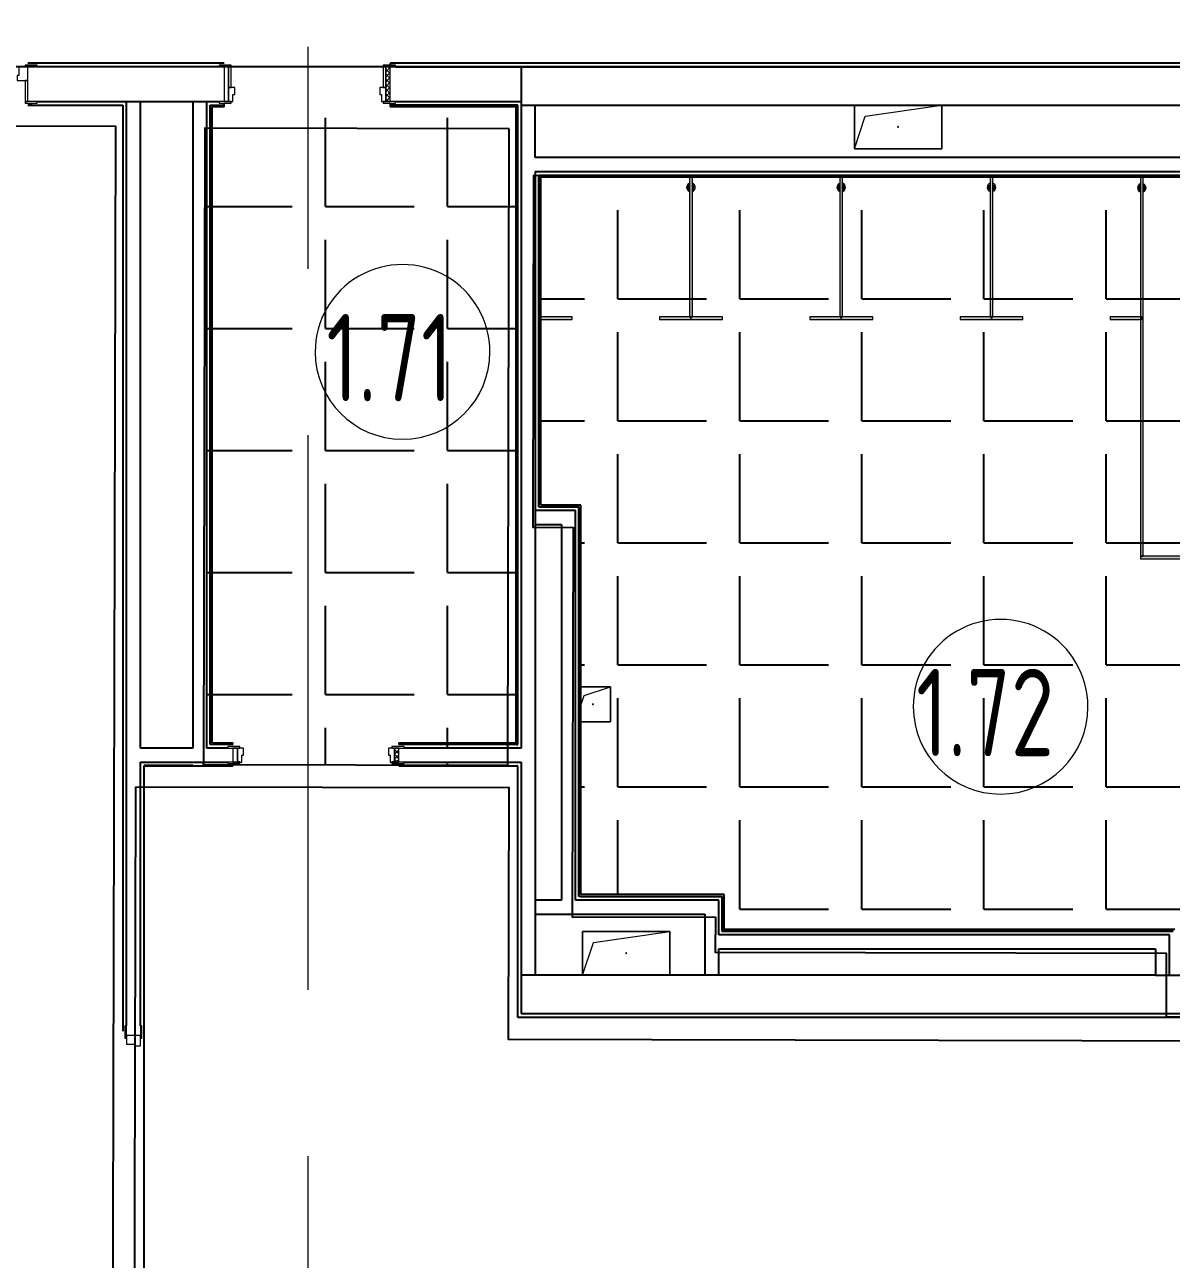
# Model space of a CAD drawing. Header units: millimetres. Extents: x -625 to 415037, y -3642 to 102118.
# Drawn here: x 109153 to 115715, y 3637 to 10704 of the extents above; entities that cross this region are included whole.
import ezdxf

# ---------------------------------------------------------------- set-up
doc = ezdxf.new("R2010")
doc.units = ezdxf.units.MM
doc.linetypes.add('Осевая', pattern=[6350, 1270, -952.5, 3175, -952.5])
doc.layers.add('1) плитка  КР1', color=40, linetype='Continuous')
doc.layers.add('1) плитка КР3', color=160, linetype='Continuous')
for name, color, linetype, lineweight in [('A-AREA-IDEN', 7, 'Continuous', 9), ('A-DOOR-FRAM-2', 7, 'Continuous', 5), ('A-GENM', 7, 'Continuous', 9), ('A-GENM-1', 7, 'Continuous', 20), ('Оси-2', 7, 'Осевая', 9)]:
    doc.layers.add(name, color=color, linetype=linetype, lineweight=lineweight)
doc.layers.add('A-DOOR-FRAM-1', color=7, linetype='Continuous', lineweight=5, true_color=0xc0c0c0)
doc.styles.add('СПДС', font='ГОСТ тип А.ttf', dxfattribs={"width": 0.9})

# ---------------------------------------------------------------- blocks, each defined once
blk = doc.blocks.new('110_Дверь_СКБ_1Ст_Внутренняя1 - Д-8 950x2100h_охрана-V22-Объем проектирования 1 этажа')
at = {"layer": 'A-DOOR-FRAM-2'}
h = blk.add_hatch(dxfattribs=at)
h.set_pattern_fill('FP_34', color=256, style=0, pattern_type=2)
h.set_pattern_definition([(45, (-296.384, 164.685), (-14.14213562373095, 14.14213562373095), []), (135, (-296.384, 164.685), (-14.14213562373095, -14.14213562373095), [])])
h.paths.add_polyline_path([(-437.5000000001171, 99.9999999999816), (-462.4999999996783, 99.9999999999816), (-462.4999999996783, -99.99999999998593), (-437.5000000001171, -99.99999999998593), (-437.5000000001171, 16.51064511445616)])
at = {"layer": 'A-DOOR-FRAM-1'}
for p, q in [((-422.5000000000047, 107.999999999997), (-492.500000000005, 107.999999999997)), ((-492.500000000005, 107.999999999997), (-492.500000000005, 99.99999999999613)), ((-492.500000000005, 99.99999999999613), (-422.5000000000047, 99.99999999999613)), ((-437.5000000000049, 99.99999999999422), (-462.5000000000051, 99.99999999999422)), ((-462.5000000000051, 99.99999999999422), (-462.5000000000051, -100.0000000000062)), ((-412.5000000000065, 100.0000000009467), (-437.5000000000076, 100.0000000009467)), ((-437.5000000000076, 100.0000000009467), (-437.5000000000076, 20.0000000009467)), ((-437.5000000000049, -100.0000000000062), (-437.5000000000049, 99.99999999999422)), ((-422.5000000000047, 99.99999999999613), (-437.5000000000049, 99.99999999999613)), ((-437.5000000000049, 99.99999999999613), (-437.5000000000049, 98.99999999999687)), ((-437.5000000000049, 98.99999999999687), (-422.5000000000047, 98.99999999999687)), ((-422.5000000000047, 99.99999999999613), (-422.5000000000047, 107.999999999997)), ((-422.5000000000047, 98.99999999999687), (-422.5000000000047, 99.99999999999613)), ((-412.5000000000065, 60.00000000094743), (-412.5000000000065, 100.0000000009467)), ((437.4999999999924, 100.0000000009467), (437.4999999999924, 60.00000000094743)), ((462.4999999999924, 100.0000000009467), (437.4999999999924, 100.0000000009467)), ((517.4999999999952, 108.0000000000049), (447.4999999999955, 108.0000000000049)), ((447.4999999999955, 108.0000000000049), (447.4999999999955, 99.99999999998185)), ((462.4999999999953, 99.99999999999595), (447.499999999996, 99.99999999999595)), ((447.499999999996, 99.99999999999595), (447.499999999996, 98.99999999999665)), ((447.4999999999955, 99.99999999998185), (517.4999999999952, 99.99999999998184)), ((447.499999999996, 98.99999999999665), (462.4999999999953, 98.99999999999665)), ((462.4999999999924, 20.0000000009467), (462.4999999999924, 100.0000000009467)), ((487.4999999999972, 99.99999999999412), (462.4999999999945, 99.99999999999412)), ((462.4999999999945, 99.99999999999412), (462.4999999999945, -99.9999999999789)), ((462.4999999999953, 98.99999999999665), (462.4999999999953, 99.99999999999595)), ((487.4999999999972, -99.9999999999789), (487.4999999999972, 99.99999999999412)), ((517.4999999999952, 99.99999999998184), (517.4999999999952, 108.0000000000049)), ((-437.5000000000076, 20.0000000009467), (-402.5000000000063, 20.0000000009467)), ((-422.5000000000047, 19.99999999998391), (-437.5000000000049, 19.99999999998391)), ((-437.5000000000049, 19.99999999998391), (-437.5000000000049, -100.0000000000032)), ((-422.5000000000047, -100.0000000000032), (-422.5000000000047, 19.99999999998391)), ((-402.5000000000063, 60.00000000094743), (-412.5000000000065, 60.00000000094743)), ((-402.5000000000063, 20.0000000009467), (-402.5000000000063, 60.00000000094743)), ((437.4999999999924, 60.00000000094743), (427.4999999999931, 60.00000000094743)), ((427.4999999999931, 60.00000000094743), (427.4999999999931, 20.0000000009467)), ((427.4999999999931, 20.0000000009467), (462.4999999999924, 20.0000000009467)), ((462.4999999999953, 19.99999999998371), (447.499999999996, 19.99999999998371)), ((447.499999999996, 19.99999999998371), (447.499999999996, -100.0000000000034)), ((462.4999999999953, -100.0000000000034), (462.4999999999953, 19.99999999998371)), ((-422.5000000000047, -100.0000000000032), (-492.500000000005, -100.0000000000032)), ((-492.500000000005, -100.0000000000032), (-492.500000000005, -107.9999999999984)), ((-492.500000000005, -107.9999999999984), (-422.5000000000047, -107.9999999999984)), ((-462.5000000000051, -100.0000000000062), (-437.5000000000049, -100.0000000000062)), ((-437.5000000000049, -100.0000000000032), (-422.5000000000047, -100.0000000000032)), ((-422.5000000000047, -107.9999999999984), (-422.5000000000047, -100.0000000000032)), ((447.499999999996, -100.0000000000034), (462.4999999999953, -100.0000000000034)), ((517.499999999996, -100.0000000000036), (447.4999999999957, -100.0000000000036)), ((447.4999999999957, -100.0000000000036), (447.4999999999957, -108.0000000000112)), ((447.4999999999957, -108.0000000000112), (517.499999999996, -108.0000000000112)), ((462.4999999999945, -99.9999999999789), (487.4999999999972, -99.9999999999789)), ((517.499999999996, -108.0000000000112), (517.499999999996, -100.0000000000036))]:
    blk.add_line(p, q, dxfattribs=at)
blk = doc.blocks.new('110_Дверь_СКБ_1Ст_Внутренняя1 - Д-8 950x2100h_охрана-32224770-Объем проектирования 1 этажа')
at = {"layer": 'A-DOOR-FRAM-2'}
h = blk.add_hatch(dxfattribs=at)
h.set_pattern_fill('FP_36', color=256, style=0, pattern_type=2)
h.set_pattern_definition([(45, (-296.384, 104.685), (-14.14213562373095, 14.14213562373095), []), (135, (-296.384, 104.685), (-14.14213562373095, -14.14213562373095), [])])
h.paths.add_polyline_path([(-437.5000000000998, 39.99999999998658), (-462.5000000000941, 39.99999999998658), (-462.5000000000941, -40.0000000000169), (-437.5000000000998, -39.35897435898674), (-437.5000000000998, 39.35815147623536)])
at = {"layer": 'A-DOOR-FRAM-1'}
for p, q in [((-422.5000000000047, 47.99999999999704), (-492.500000000005, 47.99999999999704)), ((-492.500000000005, 47.99999999999704), (-492.500000000005, 39.99999999999613)), ((-492.500000000005, 39.99999999999613), (-422.5000000000047, 39.99999999999613)), ((-437.5000000000049, 39.99999999999424), (-462.5000000000051, 39.99999999999424)), ((-462.5000000000051, 39.99999999999424), (-462.5000000000051, -40.00000000000651)), ((-412.5000000000067, 40.00000000094667), (-437.5000000000078, 40.00000000094667)), ((-437.5000000000078, 40.00000000094667), (-437.5000000000078, -39.99999999905332)), ((-437.5000000000049, -40.00000000000651), (-437.5000000000049, 39.99999999999424)), ((-422.5000000000047, 39.99999999999613), (-437.5000000000049, 39.99999999999613)), ((-437.5000000000049, 39.99999999999613), (-437.5000000000049, 38.99999999999687)), ((-437.5000000000049, 38.99999999999687), (-422.5000000000047, 38.99999999999687)), ((-422.5000000000047, 39.99999999999613), (-422.5000000000047, 47.99999999999704)), ((-422.5000000000047, 38.99999999999687), (-422.5000000000047, 39.99999999999613)), ((-412.5000000000067, 9.474156792421696e-10), (-412.5000000000067, 40.00000000094667)), ((-402.5000000000064, 9.474156792421696e-10), (-412.5000000000067, 9.474156792421696e-10)), ((-402.5000000000064, -39.99999999905332), (-402.5000000000064, 9.474156792421696e-10)), ((437.4999999999923, 9.474156792421696e-10), (427.4999999999929, 9.474156792421696e-10)), ((427.4999999999929, 9.474156792421696e-10), (427.4999999999929, -39.99999999905332)), ((437.4999999999923, 40.00000000094667), (437.4999999999923, 9.474156792421696e-10)), ((462.4999999999922, 40.00000000094667), (437.4999999999923, 40.00000000094667)), ((517.4999999999952, 48.00000000000489), (447.4999999999955, 48.00000000000489)), ((447.4999999999955, 48.00000000000489), (447.4999999999955, 39.99999999998185)), ((462.4999999999953, 39.99999999999594), (447.499999999996, 39.99999999999595)), ((447.499999999996, 39.99999999999595), (447.499999999996, 38.99999999999665)), ((447.4999999999955, 39.99999999998185), (517.4999999999952, 39.99999999998185)), ((447.499999999996, 38.99999999999665), (462.4999999999953, 38.99999999999665)), ((462.4999999999922, -39.99999999905332), (462.4999999999922, 40.00000000094667)), ((487.4999999999972, 39.99999999999412), (462.4999999999945, 39.99999999999412)), ((462.4999999999945, 39.99999999999412), (462.4999999999945, -39.9999999999792)), ((462.4999999999953, 38.99999999999665), (462.4999999999953, 39.99999999999595)), ((487.4999999999972, -39.9999999999792), (487.4999999999972, 39.99999999999412)), ((517.4999999999952, 39.99999999998185), (517.4999999999952, 48.00000000000489)), ((-422.5000000000047, -40.00000000000369), (-492.500000000005, -40.00000000000369)), ((-492.500000000005, -40.00000000000369), (-492.500000000005, -47.9999999999986)), ((-492.500000000005, -47.9999999999986), (-422.5000000000047, -47.9999999999986)), ((-462.5000000000051, -40.00000000000651), (-437.5000000000049, -40.00000000000651)), ((-422.5000000000047, -39.00000000000958), (-437.5000000000049, -39.00000000000958)), ((-437.5000000000049, -39.00000000000958), (-437.5000000000049, -40.00000000000369)), ((-437.5000000000078, -39.99999999905332), (-402.5000000000064, -39.99999999905332)), ((-437.5000000000049, -40.00000000000369), (-422.5000000000047, -40.00000000000369)), ((-422.5000000000047, -40.00000000000369), (-422.5000000000047, -39.00000000000958)), ((-422.5000000000047, -47.9999999999986), (-422.5000000000047, -40.00000000000369)), ((427.4999999999929, -39.99999999905332), (462.4999999999922, -39.99999999905332)), ((462.4999999999953, -39.00000000000978), (447.499999999996, -39.00000000000978)), ((447.499999999996, -39.00000000000978), (447.499999999996, -40.0000000000039)), ((447.499999999996, -40.0000000000039), (462.4999999999953, -40.0000000000039)), ((517.499999999996, -40.00000000000417), (447.4999999999957, -40.00000000000417)), ((447.4999999999957, -40.00000000000417), (447.4999999999957, -48.00000000001139)), ((447.4999999999957, -48.00000000001139), (517.499999999996, -48.00000000001139)), ((462.4999999999953, -40.0000000000039), (462.4999999999953, -39.00000000000978)), ((462.4999999999945, -39.9999999999792), (487.4999999999972, -39.9999999999792)), ((517.499999999996, -48.00000000001139), (517.499999999996, -40.00000000000417))]:
    blk.add_line(p, q, dxfattribs=at)
blk = doc.blocks.new('110_Дверь_СКБ_2Ст - Д-2а_л_ Из коридора на лестницу-32216062-Объем проектирования 1 этажа')
at = {"layer": 'A-DOOR-FRAM-1'}
for p, q in [((-672.4999999999862, 107.9999999999971), (-742.4999999999866, 107.9999999999971)), ((-742.4999999999866, 107.9999999999971), (-742.4999999999866, 99.9999999999962)), ((-742.4999999999866, 99.9999999999962), (-672.4999999999862, 99.9999999999962)), ((-637.5000000000045, 100.0000000009489), (-687.5000000000064, 100.0000000009489)), ((-687.5000000000064, 100.0000000009489), (-687.5000000000064, 20.00000000094893)), ((-672.4999999999862, 99.9999999999962), (-672.4999999999862, 107.9999999999971)), ((-637.5000000000045, 50.00000000094963), (-637.5000000000045, 100.0000000009489)), ((662.4999999999936, 100.0000000009489), (662.4999999999936, 50.00000000094963)), ((712.4999999999935, 100.0000000009489), (662.4999999999936, 100.0000000009489)), ((767.5000000000148, 107.9999999999829), (697.5000000000155, 107.9999999999829)), ((697.5000000000155, 107.9999999999829), (697.5000000000155, 99.99999999997172)), ((697.5000000000155, 99.99999999997172), (767.5000000000148, 99.99999999997172)), ((712.4999999999935, 20.00000000094893), (712.4999999999935, 100.0000000009489)), ((767.5000000000148, 99.99999999997172), (767.5000000000148, 107.9999999999829)), ((-687.5000000000064, 20.00000000094893), (-627.5000000000049, 20.00000000094893)), ((-672.4999999999862, 19.99999999998391), (-687.4999999999865, 19.99999999998391)), ((-687.4999999999865, 19.99999999998391), (-687.4999999999865, -100.0000000000037)), ((-672.4999999999862, -100.0000000000037), (-672.4999999999862, 19.99999999998391)), ((-627.5000000000049, 50.00000000094963), (-637.5000000000045, 50.00000000094963)), ((-627.5000000000049, 20.00000000094893), (-627.5000000000049, 50.00000000094963)), ((662.4999999999936, 50.00000000094963), (652.4999999999948, 50.00000000094963)), ((652.4999999999948, 50.00000000094963), (652.4999999999948, 20.00000000094893)), ((652.4999999999948, 20.00000000094893), (712.4999999999935, 20.00000000094893)), ((712.5000000000151, 19.99999999998363), (697.5000000000155, 19.99999999998363)), ((697.5000000000155, 19.99999999998363), (697.5000000000155, -100.0000000000039)), ((712.5000000000151, -100.0000000000039), (712.5000000000151, 19.99999999998363)), ((-672.4999999999862, -100.0000000000037), (-742.4999999999866, -100.0000000000037)), ((-742.4999999999866, -100.0000000000037), (-742.4999999999866, -107.9999999999984)), ((-742.4999999999866, -107.9999999999984), (-672.4999999999862, -107.9999999999984)), ((-687.4999999999865, -100.0000000000037), (-672.4999999999862, -100.0000000000037)), ((-672.4999999999862, -107.9999999999984), (-672.4999999999862, -100.0000000000037)), ((697.5000000000155, -100.0000000000039), (712.5000000000151, -100.0000000000039)), ((767.5000000000144, -100.0000000000042), (697.5000000000152, -100.0000000000042)), ((697.5000000000152, -100.0000000000042), (697.5000000000152, -108.0000000000112)), ((697.5000000000152, -108.0000000000112), (767.5000000000144, -108.0000000000112)), ((767.5000000000144, -108.0000000000112), (767.5000000000144, -100.0000000000042))]:
    blk.add_line(p, q, dxfattribs=at)
blk = doc.blocks.new('GM_Отверстие прямоугольное _в плите_ - Отверстие-V82-Объем проектирования 1 этажа')
at = {"layer": 'A-GENM'}
for p, q in [((-249.9999999999993, -125.0000000000024), (-249.9999999999993, 125.0000000000024)), ((-249.9999999999993, 125.0000000000024), (250.0000000000006, 125.0000000000024)), ((250.0000000000006, 125.0000000000024), (-249.9999999999993, 125.0000000000024)), ((-249.9999999999993, 125.0000000000024), (-249.9999999999993, -125.0000000000024)), ((-187.5000000000065, 62.50000000000037), (250.0000000000006, 125.0000000000024)), ((250.0000000000006, 125.0000000000024), (250.0000000000006, -125.0000000000024)), ((250.0000000000006, -125.0000000000024), (250.0000000000006, 125.0000000000024)), ((-249.9999999999993, -125.0000000000024), (-187.5000000000065, 62.50000000000036))]:
    blk.add_line(p, q, dxfattribs=at)
for start, end in [(359.9999999999996, 179.9999999999998), (179.9999999999998, 359.9999999999989)]:
    blk.add_arc((0, 0), 2.500000000000002, start, end, dxfattribs=at)
blk = doc.blocks.new('GM_Отверстие прямоугольное _в плите_ - Отверстие-V81-Объем проектирования 1 этажа')
at = {"layer": 'A-GENM'}
for p, q in [((-249.9999999999993, -125.0000000000024), (-249.9999999999993, 125.0000000000024)), ((-249.9999999999993, 125.0000000000024), (-249.9999999999993, -125.0000000000024)), ((-187.5000000000065, 62.50000000000037), (250.0000000000006, 125.0000000000024)), ((250.0000000000006, 125.0000000000024), (250.0000000000006, -125.0000000000024)), ((250.0000000000006, -125.0000000000024), (250.0000000000006, 125.0000000000024)), ((-249.9999999999993, -125.0000000000024), (-187.5000000000065, 62.50000000000036)), ((250.0000000000006, -125.0000000000024), (-249.9999999999993, -125.0000000000024)), ((-249.9999999999993, -125.0000000000024), (250.0000000000006, -125.0000000000024))]:
    blk.add_line(p, q, dxfattribs=at)
for start, end in [(359.9999999999996, 179.9999999999998), (179.9999999999998, 359.9999999999989)]:
    blk.add_arc((0, 0), 2.500000000000002, start, end, dxfattribs=at)
blk = doc.blocks.new('GM_Отверстие прямоугольное _в плите_ - Отверстие-V128-Объем проектирования 1 этажа')
at = {"layer": 'A-GENM'}
for p, q in [((-69.00000000075045, 100.0000000000029), (100.0000000000125, 100.0000000000029)), ((100.0000000000006, 100.0000000000024), (-69.00000000074225, 100.0000000000024)), ((-50.00000000001813, 50.00000000000061), (100.0000000000125, 100.0000000000029)), ((100.0000000000125, 100.0000000000029), (100.0000000000125, -100.0000000000029)), ((100.0000000000006, -100.0000000000024), (100.0000000000006, 100.0000000000024)), ((-69.00000000074392, -7.000000002185953), (-50.00000000001813, 50.00000000000061)), ((100.0000000000125, -100.0000000000029), (-69.00000000075042, -100.0000000000029)), ((-69.00000000074225, -100.0000000000024), (100.0000000000006, -100.0000000000024))]:
    blk.add_line(p, q, dxfattribs=at)
for start, end in [(359.9999999999996, 179.9999999999998), (179.9999999999998, 359.9999999999989)]:
    blk.add_arc((0, 0), 2.500000000000002, start, end, dxfattribs=at)
blk = doc.blocks.new('110_Дверь_СКБ_2Ст - Д-5_п_ Из игровой в коридор-32215844-Объем проектирования 1 этажа')
at = {"layer": 'A-DOOR-FRAM-1'}
for p, q in [((-672.4999999999862, 47.99999999999711), (-742.4999999999866, 47.99999999999711)), ((-742.4999999999866, 47.99999999999711), (-742.4999999999866, 39.99999999999621)), ((-742.4999999999866, 39.99999999999621), (-672.4999999999862, 39.99999999999621)), ((-637.5000000000067, 40.00000000094891), (-687.5000000000066, 40.00000000094891)), ((-687.5000000000066, 40.00000000094891), (-687.5000000000066, -39.99999999905106)), ((-672.4999999999862, 39.99999999999621), (-672.4999999999862, 47.99999999999711)), ((-637.5000000000067, -9.999999999050361), (-637.5000000000067, 40.00000000094891)), ((662.4999999999915, 40.00000000094891), (662.4999999999915, -9.999999999050361)), ((712.4999999999934, 40.00000000094891), (662.4999999999915, 40.00000000094891)), ((767.5000000000148, 47.99999999998292), (697.5000000000155, 47.99999999998293)), ((697.5000000000155, 47.99999999998293), (697.5000000000155, 39.99999999997173)), ((697.5000000000155, 39.99999999997173), (767.5000000000148, 39.99999999997172)), ((712.4999999999934, -39.99999999905106), (712.4999999999934, 40.00000000094891)), ((767.5000000000148, 39.99999999997172), (767.5000000000148, 47.99999999998292)), ((-672.4999999999862, -40.00000000000356), (-742.4999999999866, -40.00000000000356)), ((-742.4999999999866, -40.00000000000356), (-742.4999999999866, -47.99999999999856)), ((-742.4999999999866, -47.99999999999856), (-672.4999999999862, -47.99999999999856)), ((-672.4999999999862, -39.00000000000961), (-687.4999999999865, -39.00000000000961)), ((-687.4999999999865, -39.00000000000961), (-687.4999999999865, -40.00000000000356)), ((-687.5000000000066, -39.99999999905106), (-627.5000000000077, -39.99999999905106)), ((-687.4999999999865, -40.00000000000356), (-672.4999999999862, -40.00000000000356)), ((-672.4999999999862, -40.00000000000356), (-672.4999999999862, -39.00000000000961)), ((-672.4999999999862, -47.99999999999856), (-672.4999999999862, -40.00000000000356)), ((-627.5000000000077, -9.999999999050361), (-637.5000000000067, -9.999999999050361)), ((-627.5000000000077, -39.99999999905106), (-627.5000000000077, -9.999999999050361)), ((662.4999999999915, -9.999999999050361), (652.4999999999919, -9.999999999050361)), ((652.4999999999919, -9.999999999050361), (652.4999999999919, -39.99999999905106)), ((652.4999999999919, -39.99999999905106), (712.4999999999934, -39.99999999905106)), ((712.5000000000151, -39.0000000000099), (697.5000000000155, -39.0000000000099)), ((697.5000000000155, -39.0000000000099), (697.5000000000155, -40.00000000000382)), ((697.5000000000155, -40.00000000000382), (712.5000000000151, -40.00000000000382)), ((767.5000000000144, -40.00000000000411), (697.5000000000152, -40.00000000000411)), ((697.5000000000152, -40.00000000000411), (697.5000000000152, -48.00000000001143)), ((697.5000000000152, -48.00000000001143), (767.5000000000144, -48.00000000001143)), ((712.5000000000151, -40.00000000000382), (712.5000000000151, -39.0000000000099)), ((767.5000000000144, -48.00000000001143), (767.5000000000144, -40.00000000000411))]:
    blk.add_line(p, q, dxfattribs=at)
blk = doc.blocks.new('131_Сантехническая перегородка_Дверь 5 - СД-1-V254-Объем проектирования 1 этажа')
at = {"layer": 'A-GENM'}
for points in [[(69.99999999989745, 7.999999999985187), (69.99999999989745, -8.000000000019838), (249.9999999998912, -8.000000000015508), (249.9999999998912, 7.999999999985187), (77.99999999991296, 7.999999999985187)], [(921.9999999998944, 7.999999999989519), (749.9999999998988, 7.999999999989519), (749.9999999998988, -8.000000000011175), (929.9999999998752, -8.000000000011175), (929.9999999998752, 7.999999999989519)]]:
    blk.add_hatch(color=256, dxfattribs=at).paths.add_polyline_path(points)
at = {"layer": 'A-GENM-1'}
for p, q in [((249.9999999999951, 8.000000000000346), (70.0000000000014, 8.000000000000346)), ((70.0000000000014, 8.000000000000346), (70.0000000000014, -7.999999999999265)), ((249.9999999999951, -7.999999999999265), (249.9999999999951, 8.000000000000346)), ((929.9999999999965, 8.000000000003595), (750.0000000000027, 8.000000000003595)), ((750.0000000000027, 8.000000000003595), (750.0000000000027, -7.99999999999385)), ((929.9999999999965, -7.99999999999385), (929.9999999999965, 8.000000000003595)), ((70.0000000000014, -7.999999999999265), (249.9999999999951, -7.999999999999265)), ((750.0000000000027, -7.99999999999385), (929.9999999999965, -7.99999999999385))]:
    blk.add_line(p, q, dxfattribs=at)
blk = doc.blocks.new('131_Сантехническая перегородка_Дверь 5 - СД-1-V255-Объем проектирования 1 этажа')
at = {"layer": 'A-GENM'}
for points in [[(78.00000000003425, 7.999999999980855), (78.00000000003425, -8.000000000019838), (249.9999999998739, -8.000000000019838), (249.9999999998739, 7.999999999980855)], [(749.9999999998814, 7.999999999985187), (749.9999999998814, -8.000000000015508), (929.9999999998752, -8.000000000028502), (929.9999999998752, 7.999999999985187), (921.9999999998944, 7.999999999985187)]]:
    blk.add_hatch(color=256, dxfattribs=at).paths.add_polyline_path(points)
at = {"layer": 'A-GENM-1'}
for p, q in [((249.9999999999951, 8.000000000000346), (70.0000000000014, 8.000000000000346)), ((70.0000000000014, 8.000000000000346), (70.0000000000014, -7.999999999999265)), ((249.9999999999951, -7.999999999999265), (249.9999999999951, 8.000000000000346)), ((929.9999999999965, 8.000000000003595), (750.0000000000027, 8.000000000003595)), ((750.0000000000027, 8.000000000003595), (750.0000000000027, -7.99999999999385)), ((929.9999999999965, -7.99999999999385), (929.9999999999965, 8.000000000003595)), ((70.0000000000014, -7.999999999999265), (249.9999999999951, -7.999999999999265)), ((750.0000000000027, -7.99999999999385), (929.9999999999965, -7.99999999999385))]:
    blk.add_line(p, q, dxfattribs=at)
blk = doc.blocks.new('131_Сантехническая перегородка 6 - СП-1-30839354-Объем проектирования 1 этажа')
at = {"layer": 'A-GENM'}
blk.add_hatch(color=256, dxfattribs=at).paths.add_polyline_path([(799.9999999999784, 8.00000000008481), (-2.165734258596785e-11, 8.000000000102137), (-2.165734258596785e-11, -7.999999999911552), (799.9999999999784, -7.999999999928878)])
at = {"layer": 'A-GENM', "flags": 128}
for points in [[(71.46526649769527, 8.000000000102137), (71.1351351762363, 8.504365138917228), (70.78509869853171, 8.995125107658305), (70.41571704827945, 9.471494795101307), (70.02758115732513, 9.932712111361525), (69.62131196028871, 10.37803920709803), (69.19755940122438, 10.80676365396012), (68.75700139382573, 11.21819958431797), (68.30034273693414, 11.61168878840631), (67.82831398697535, 11.9866017674603), (67.3416702892599, 12.34233874071269), (66.84119016988892, 12.67833060484877), (66.32767429029667, 12.99403984458495), (65.80194416634004, 13.28896139249996), (65.26484085406595, 13.56262343700964), (64.71722360420571, 13.81458817722064), (64.15996848753579, 14.04445252331152), (63.59396699336622, 14.25184874134984), (63.02012460335263, 14.43644504162685), (62.43935934290154, 14.59794610947029), (61.85260031253831, 14.73609357758237), (61.26078620155511, 14.85066643950445), (60.66486378626039, 14.94148140309949), (60.06578641541601, 15.00839318379249), (59.46451248500583, 15.05129473703173), (58.86200390506485, 15.07011742943378), (58.25922456078203, 15.06483114873345), (57.65713877052781, 15.03544435188046), (57.05670974312802, 14.98200405143862), (56.45889803693958, 14.90459574053011), (55.86466002316676, 14.80334325587451), (55.2749463558652, 14.67840857990991), (54.69070045111572, 14.52999158144198), (54.1128569777154, 14.3583296960162), (53.54234036197199, 14.16369754601342), (52.98006330875432, 13.94640650138699), (52.42692534140623, 13.70680418140528), (51.88381136268111, 13.445273898699), (51.35159023908373, 13.16223404592529), (50.83111341087601, 12.85813742648652), (50.32321352996013, 12.53347053010084), (49.82870312779163, 12.1887527545066), (49.34837331553177, 11.82453557463468), (48.8829925184054, 11.44140166028842), (48.43330524642584, 11.03996394397686), (48.0000309032887, 10.6208646404436), (47.58386263551805, 10.18477421912112), (47.18546622356712, 9.732390331693887), (46.80547901671021, 9.264436695878885), (46.44450891341067, 8.781661937641411), (46.10313338883691, 8.284838393647988), (45.9202407596114, 8.000000000102137)], [(45.9202407596114, -7.999999999911552), (46.25037208107036, -8.504365138709318), (46.60040855877497, -8.99512510746772), (46.96979020902722, -9.471494794910724), (47.35792609998153, -9.932712111153615), (47.76419529701797, -10.37803920689012), (48.18794785608228, -10.80676365376953), (48.62850586348094, -11.21819958411006), (49.08516452037253, -11.6116887881984), (49.55719327033133, -11.98660176726971), (50.04383696805111, -12.34233874050478), (50.54431708741776, -12.67833060464086), (51.05783296700999, -12.99403984439436), (51.58356309096663, -13.28896139229205), (52.12066640324072, -13.56262343681906), (52.66828365310096, -13.81458817701273), (53.22553876977088, -14.04445252310361), (53.79154026394044, -14.25184874115926), (54.36538265395404, -14.43644504143627), (54.94614791440513, -14.59794610926238), (55.53290694476402, -14.73609357737446), (56.12472105575156, -14.85066643929654), (56.72064347104628, -14.9414814029089), (57.31972084189066, -15.00839318358458), (57.92099477230084, -15.0512947368065), (58.52350335224182, -15.07011742922587), (59.12628269652464, -15.06483114854286), (59.72836848677886, -15.03544435167255), (60.32879751417865, -14.98200405124803), (60.92660922036708, -14.9045957403222), (61.52084723413991, -14.8033432556666), (62.11056090144147, -14.678408579702), (62.69480680619095, -14.5299915812514), (63.27265027959127, -14.35832969580829), (63.84316689533468, -14.16369754582283), (64.40544394855235, -13.94640650117908), (64.95858191590044, -13.70680418121469), (65.50169589462989, -13.44527389850841), (66.03391701822294, -13.1622340457347), (66.55439384643066, -12.85813742629593), (67.06229372734654, -12.53347052989293), (67.55680412951504, -12.18875275429868), (68.03713394177923, -11.8245355744441), (68.50251473889693, -11.44140166008051), (68.95220201088084, -11.03996394378628), (69.3854763540223, -10.62086464021836), (69.80164462178861, -10.18477421891321), (70.20004103373955, -9.732390331503302), (70.5800282406008, -9.264436695670975), (70.940998343896, -8.781661937450826), (71.28237386846976, -8.284838393440078), (71.46526649769527, -7.999999999911552)]]:
    blk.add_lwpolyline(points, dxfattribs=at)
at = {"layer": 'A-GENM'}
for radius, start, end in [(24.60791349764008, 19.91127226848777, 160.0887277315117), (17.5720616018021, 28.97308773391756, 151.0269122660819), (15.07106781186627, 33.78107568818358, 146.2189243118159), (24.60791349764008, 199.9112722684876, 340.0887277315115), (17.5720616018021, 208.9730877339174, 331.0269122660818), (15.07106781186626, 213.7810756881834, 326.2189243118157)]:
    blk.add_arc((58.69275362867452, -4.54121338637284e-28), radius, start, end, dxfattribs=at)
at = {"layer": 'A-GENM-1'}
for p, q in [((800, 7.999999999998181), (0, 7.999999999998181)), ((0, 7.999999999998181), (0, -7.999999999998181)), ((800, -7.999999999998181), (800, 7.999999999998181)), ((0, -7.999999999998181), (800, -7.999999999998181))]:
    blk.add_line(p, q, dxfattribs=at)
blk = doc.blocks.new('131_Сантехническая перегородка 7 - СП-1-30858579-Объем проектирования 1 этажа')
at = {"layer": 'A-GENM'}
blk.add_hatch(color=256, dxfattribs=at).paths.add_polyline_path([(2165.920240759619, -7.9999999998769), (2165.920240759619, 8.000000000136788), (-4.079759240377235, 8.000000000119462), (-4.079759240377235, -7.999999999894226), (1884.920240759072, -7.9999999998769)])
at = {"layer": 'A-GENM', "flags": 128}
for points in [[(71.46526649770394, 8.000000000119462), (71.13513517624497, 8.504365138917228), (70.78509869854037, 8.995125107675632), (70.4157170482881, 9.471494795118634), (70.0275811573338, 9.932712111378851), (69.62131196029736, 10.37803920709803), (69.19755940122872, 10.80676365397744), (68.75700139383439, 11.21819958431797), (68.3003427369428, 11.61168878840631), (67.82831398697968, 11.98660176747762), (67.34167028926855, 12.34233874071269), (66.84119016989757, 12.67833060484877), (66.32767429030534, 12.99403984460228), (65.8019441663487, 13.28896139249996), (65.26484085407462, 13.56262343702697), (64.71722360421437, 13.81458817723797), (64.15996848754013, 14.04445252331152), (63.59396699337489, 14.25184874136717), (63.0201246033613, 14.43644504164418), (62.4393593429102, 14.59794610947029), (61.85260031254698, 14.73609357758237), (61.26078620155944, 14.85066643950445), (60.66486378626905, 14.94148140311681), (60.06578641542467, 15.00839318379249), (59.4645124850145, 15.05129473701441), (58.86200390506919, 15.07011742943378), (58.25922456079069, 15.06483114875077), (57.65713877053648, 15.03544435188046), (57.05670974313235, 14.98200405145594), (56.45889803694825, 14.90459574053011), (55.86466002317542, 14.80334325587451), (55.27494635587387, 14.67840857992724), (54.69070045112439, 14.52999158145931), (54.11285697772406, 14.3583296960162), (53.54234036198066, 14.16369754603075), (52.98006330875866, 13.94640650138699), (52.42692534141056, 13.7068041814226), (51.88381136268977, 13.44527389871632), (51.35159023909239, 13.16223404594261), (50.83111341088035, 12.85813742650384), (50.32321352996446, 12.53347053010084), (49.8287031278003, 12.1887527545066), (49.34837331554044, 11.82453557465201), (48.88299251841406, 11.44140166028842), (48.4333052464345, 11.03996394399419), (48.00003090329736, 10.62086464042627), (47.58386263552671, 10.18477421912112), (47.18546622357578, 9.732390331711214), (46.80547901671887, 9.264436695878885), (46.44450891341933, 8.781661937658738), (46.10313338884557, 8.284838393647988), (45.92024075962006, 8.000000000119462)], [(45.92024075962006, -7.999999999894226), (46.25037208107903, -8.504365138709318), (46.60040855878363, -8.995125107450395), (46.96979020903156, -9.471494794893397), (47.3579260999902, -9.932712111153615), (47.76419529702663, -10.37803920689012), (48.18794785609094, -10.8067636537522), (48.6285058634896, -11.21819958411006), (49.08516452038119, -11.6116887881984), (49.55719327033999, -11.98660176725239), (50.04383696805977, -12.34233874050478), (50.54431708742642, -12.67833060464086), (51.05783296701866, -12.99403984437704), (51.5835630909753, -13.28896139229205), (52.12066640324938, -13.56262343680173), (52.66828365310962, -13.81458817701273), (53.22553876977954, -14.04445252310361), (53.79154026394911, -14.25184874114193), (54.3653826539627, -14.43644504141894), (54.94614791441379, -14.59794610926238), (55.53290694477268, -14.73609357735713), (56.12472105576023, -14.85066643927921), (56.72064347105494, -14.94148140289158), (57.31972084189933, -15.00839318358458), (57.92099477230516, -15.05129473678917), (58.52350335225048, -15.07011742920854), (59.12628269653331, -15.06483114852554), (59.72836848678752, -15.03544435167255), (60.32879751418731, -14.98200405123071), (60.92660922037575, -14.90459574030488), (61.52084723414858, -14.8033432556666), (62.1105609014458, -14.678408579702), (62.69480680619961, -14.52999158123407), (63.2726502795956, -14.35832969580829), (63.84316689534334, -14.16369754580551), (64.405443948561, -13.94640650117908), (64.95858191590911, -13.70680418119737), (65.50169589463856, -13.44527389849109), (66.0339170182316, -13.16223404571738), (66.55439384643931, -12.85813742627861), (67.0622937273552, -12.5334705298756), (67.5568041295237, -12.18875275429868), (68.03713394178355, -11.82453557442677), (68.5025147389056, -11.44140166008051), (68.9522020108895, -11.03996394376895), (69.38547635403096, -10.62086464021836), (69.80164462179728, -10.18477421891321), (70.2000410337482, -9.732390331485977), (70.58002824060945, -9.264436695670975), (70.94099834390033, -8.781661937433501), (71.28237386847842, -8.284838393422751), (71.46526649770394, -7.999999999894226)]]:
    blk.add_lwpolyline(points, dxfattribs=at)
at = {"layer": 'A-GENM'}
for radius, start, end in [(24.60791349764008, 19.91127226848777, 160.0887277315117), (17.5720616018021, 28.97308773391756, 151.0269122660819), (15.07106781186627, 33.78107568818358, 146.2189243118159), (24.60791349764008, 199.9112722684876, 340.0887277315115), (17.5720616018021, 208.9730877339174, 331.0269122660818), (15.07106781186626, 213.7810756881834, 326.2189243118157)]:
    blk.add_arc((58.69275362867452, -4.54121338637284e-28), radius, start, end, dxfattribs=at)
at = {"layer": 'A-GENM-1'}
for p, q in [((2165.920240759632, 7.999999999998181), (-4.079759240368571, 7.999999999998181)), ((-4.079759240368571, 7.999999999998181), (-4.079759240368571, -7.999999999998181)), ((2165.920240759632, -7.999999999998181), (2165.920240759632, 7.999999999998181)), ((-4.079759240368571, -7.999999999998181), (2165.920240759632, -7.999999999998181))]:
    blk.add_line(p, q, dxfattribs=at)
blk = doc.blocks.new('131_Сантехническая перегородка_Дверь МГН - СД-1-30883454-Объем проектирования 1 этажа')
at = {"layer": 'A-GENM'}
for points in [[(-366.5000000003412, 7.999999999985187), (-370.0000000000891, 7.999999999985187), (-370.0000000000891, -8.000000000015508), (9.999999999893772, -8.000000000015508), (9.999999999893772, 7.999999999985187), (-350.5000000003448, 7.999999999985187)], [(1389.999999999874, 7.999999999985187), (1009.999999999909, 7.999999999985187), (1009.999999999909, -8.000000000015508), (1389.999999999874, -8.000000000011175)]]:
    blk.add_hatch(color=256, dxfattribs=at).paths.add_polyline_path(points)
at = {"layer": 'A-GENM-1'}
for p, q in [((9.999999999997726, 8.000000000000346), (-370.0000000000025, 8.000000000000346)), ((-370.0000000000025, 8.000000000000346), (-370.0000000000025, -7.999999999999265)), ((9.999999999997726, -7.999999999999265), (9.999999999997726, 8.000000000000346)), ((1389.999999999996, 8.000000000000346), (1009.999999999996, 8.000000000000346)), ((1009.999999999996, 8.000000000000346), (1009.999999999996, -7.999999999999265)), ((1389.999999999996, -7.999999999999265), (1389.999999999996, 8.000000000000346)), ((-370.0000000000025, -7.999999999999265), (9.999999999997726, -7.999999999999265)), ((1009.999999999996, -7.999999999999265), (1389.999999999996, -7.999999999999265))]:
    blk.add_line(p, q, dxfattribs=at)
blk = doc.blocks.new('Марка_Помещения - Номер-25198446-Объем проектирования 1 этажа')
at = {"layer": 'A-AREA-IDEN'}
for centre, start, end in [((0, 2.864814117636069e-16), 359.9999999999996, 179.9999999999998), ((0, 2.210955402474149e-17), 179.9999999999998, 359.9999999999993)]:
    blk.add_arc(centre, 2.500000000000002, start, end, dxfattribs=at)

msp = doc.modelspace()

# ---------------------------------------------------------------- hatches: boundary and pattern name
at = {"layer": '1) плитка  КР1'}
h = msp.add_hatch(dxfattribs=at)
h.set_pattern_fill('ANGLE', color=256, scale=100)
h.set_pattern_definition([(0, (110175.4681882843, 10361.50028951243), (0, 698.5), [508, -190.5]), (90, (110175.4681882843, 10361.50028951243), (-698.5, 4.277078946022131e-14), [508, -190.5])])
h.paths.add_polyline_path([(111926.0126480839, 10107.76413479672), (110223.7017042299, 10111.76016384615), (110223.7017042299, 6592.937850403444), (110344.7017638375, 6592.937850403444), (110344.7017638375, 6583.937850403444), (110214.7017042299, 6583.937850403444), (110214.7017042299, 10111.78129057484), (110194.70170423, 10111.8282388608), (110194.70170423, 6563.937850403439), (110314.7017638375, 6563.937850403438), (110314.7017638375, 6571.937850403449), (110384.7017638375, 6571.937850403448), (110384.7017638375, 6563.937850402492), (110404.7017638375, 6563.937850402492), (110404.7017638375, 6523.93785040249), (110394.7017638375, 6523.937850402491), (110394.7017638375, 6483.937850402491), (110384.7017638375, 6483.93785040249), (110384.7017638375, 6475.937850403433), (110314.7017638375, 6475.937850403433), (110314.7017638375, 6483.937850403439), (110175.5012269385, 6483.937850403439), (110175.4681882843, 6469.863362491165), (111917.4633887859, 6465.774178050273), (111917.5060264501, 6483.937850403432), (111324.7017638375, 6483.937850403432), (111324.7017638375, 6475.93785040344), (111254.7017638375, 6475.937850403439), (111254.7017638375, 6483.937850402491), (111244.7017638375, 6483.937850402491), (111244.7017638375, 6523.93785040249), (111234.7017638375, 6523.93785040249), (111234.7017638375, 6563.937850402491), (111254.7017638375, 6563.937850402491), (111254.7017638375, 6571.937850403436), (111324.7017638375, 6571.937850403436), (111324.7017638375, 6563.937850403434), (111917.693819594, 6563.937850403434), (111917.7407678799, 6583.937850403438), (111294.7017638375, 6583.937850403439), (111294.7017638375, 6592.937850403441), (111917.7618946086, 6592.937850403439)])
h.paths.add_polyline_path([(111965.70170423, 10234.93784146282), (111244.7017638375, 10234.93784146282), (111244.7017638375, 10243.93784146282), (111244.7017638375, 10255.93784146283), (111204.7017638375, 10255.93784146283), (111204.7017638375, 10263.93784146188), (111194.7017638375, 10263.93784146188), (111194.7017638375, 10303.93784146188), (111184.7017638375, 10303.93784146188), (111184.7017638375, 10343.93784146188), (111204.7017638375, 10343.93784146188), (111204.7017638375, 10359.45803907308), (110334.7017638375, 10361.50028951243), (110334.7017638375, 10343.93784146188), (110354.7017638375, 10343.93784146188), (110354.7017638375, 10303.93784146188), (110344.7017638375, 10303.93784146188), (110344.7017638375, 10263.93784146188), (110334.7017638375, 10263.93784146188), (110334.7017638375, 10255.93784146282), (110294.7017638375, 10255.93784146282), (110294.7017638375, 10243.93784146282), (110294.7017638375, 10234.93784146283), (110223.7017042299, 10234.93784146283), (110223.7017042299, 10111.76016384615), (111926.0126480839, 10107.76413479672), (111917.7618946086, 6592.937850403439), (111965.70170423, 6592.937850403438)])
at = {"layer": '1) плитка КР3'}
h = msp.add_hatch(dxfattribs=at)
h.set_pattern_fill('ANGLE', color=256, scale=100)
h.set_pattern_definition([(0, (94385.70176383475, 9832.937841462652), (0, 698.5), [508, -190.5]), (90, (94385.70176383475, 9832.937841462652), (-698.5, 4.277078946022131e-14), [508, -190.5])])
h.paths.add_polyline_path([(118863.0499344042, 9824.959002176414), (115464.0592694081, 9832.937841462563), (112105.70170423, 9832.937841462572), (112105.70170423, 7954.937841463109), (112335.7017638349, 7954.937841463107), (112335.7017638349, 6913.937836125536), (112504.7017638357, 6913.937836125537), (112504.7017638357, 6713.93783612553), (112335.7017638349, 6713.93783612553), (112335.7017638349, 5724.93784146309), (113155.7017638349, 5724.937841463088), (113155.7017638349, 5524.937799888112), (115735.7017638349, 5524.937799888103), (115735.7017638349, 5294.93784146253), (117444.701763837, 5294.937841462524), (117484.701763837, 5271.937841462534), (117484.701763837, 5123.937841461579), (117504.701763837, 5123.937841461579), (117504.701763837, 5083.937841461578), (117489.3221159378, 5022.4192498646), (118852.397397669, 5019.219547458865), (118852.4056397437, 5022.937841462522), (118494.701763837, 5022.937841462523), (118444.701763837, 5039.187841462529), (118444.701763837, 5083.937841461578), (118434.701763837, 5083.937841461578), (118434.701763837, 5123.937841461578), (118454.701763837, 5123.937841461578), (118454.701763837, 5263.937841462528), (118454.701763837, 5271.937841462523), (118494.701763837, 5271.937841462523), (118494.701763837, 5294.93784146252), (118853.0085625653, 5294.937841462519)])

# ---------------------------------------------------------------- linework, layer by layer
for p, q in [((110294.7017638375, 10484.93784146283), (109169.7017042299, 10484.93784146283)), ((109169.7017042299, 10484.93784146283), (109169.7017042299, 10483.93784146283)), ((110264.7017638375, 10463.93784146283), (109224.70170423, 10463.93784146283)), ((110294.7017638375, 10483.93784146283), (110294.7017638375, 10484.93784146283)), ((121253.7017294796, 10484.9378414628), (111244.7017638375, 10484.93784146283)), ((111244.7017638375, 10484.93784146283), (111244.7017638375, 10483.93784146283)), ((111244.7017638375, 10483.93784146282), (111244.7017638375, 10471.93784146283)), ((111274.7017638375, 10463.93784146282), (121274.701763837, 10463.93784146279)), ((111994.70170423, 10463.93784146282), (111994.70170423, 6563.937850403433)), ((112043.2429902549, 10483.93784146286), (112041.3989535566, 10483.93784146286)), ((109224.70170423, 10263.93784146283), (110194.70170423, 10263.93784146283)), ((109734.70170423, 4973.937841462572), (109734.7017042301, 10263.93784146283)), ((109814.70170423, 6563.93785040344), (109814.70170423, 10263.93784146283)), ((110114.70170423, 10263.93784146283), (110114.70170423, 6563.937850403438)), ((110194.70170423, 6563.937850403438), (110194.70170423, 10263.93784146283)), ((110194.70170423, 10263.93784146283), (110264.7017638375, 10263.93784146283)), ((110294.7017638375, 10243.93784146282), (110294.7017638375, 10255.93784146283)), ((111244.7017638375, 10255.93784146283), (111244.7017638375, 10243.93784146282)), ((111274.7017638375, 10263.93784146282), (111994.70170423, 10263.93784146282)), ((109194.70170423, 10243.93784146284), (109169.7017042299, 10243.93784146283)), ((109169.7017042299, 10243.93784146283), (109169.7017042299, 10242.93784146283)), ((109169.7017042299, 10242.93784146283), (109713.7017042299, 10242.93784146283)), ((109713.7017042299, 10243.93784146284), (109714.7017042299, 10243.93784146283)), ((109713.7017042299, 10242.93784146283), (109713.7017042299, 4943.937841462544)), ((109714.7017042301, 10243.93784146283), (109714.70170423, 4943.937841462544)), ((110214.7017042299, 10243.93784146283), (110294.7017638375, 10243.93784146283)), ((110214.7017042299, 6583.937850403444), (110214.7017042299, 10243.93784146283)), ((110294.7017638375, 10234.93784146283), (110223.7017042299, 10234.93784146283)), ((110223.7017042299, 10234.93784146283), (110223.7017042299, 6592.937850403444)), ((110294.7017638375, 10234.93784146283), (110294.7017638375, 10243.93784146283)), ((111244.7017638375, 10243.93784146282), (111244.7017638375, 10234.93784146282)), ((111974.70170423, 10243.93784146282), (111244.7017638375, 10243.93784146282)), ((111974.2017042299, 10234.93784146282), (111244.7017638375, 10234.93784146282)), ((111965.70170423, 6584.437850403433), (111965.70170423, 10243.93784146282)), ((111974.2017042299, 10234.93784146282), (111974.2017042299, 10243.93784146282)), ((111974.70170423, 6583.937850403438), (111974.70170423, 10243.93784146282)), ((111994.70170423, 10243.93784146277), (119394.701763837, 10243.93784146275)), ((112074.70170423, 9943.937841462573), (112074.70170423, 10243.93784146277)), ((118934.701763837, 9943.937841462552), (112074.70170423, 9943.937841462573)), ((112074.7017042299, 9863.937841462575), (118934.701763837, 9863.937841462557)), ((112074.7017042299, 9863.937841462575), (112074.7017042299, 5263.937841462539)), ((112094.70170423, 7943.937841463108), (112094.70170423, 9843.937841462572)), ((112094.70170423, 9843.937841462572), (118914.701763837, 9843.937841462553)), ((112094.70170423, 9832.937841462572), (118914.701763837, 9832.937841462552)), ((112105.70170423, 7954.937841463109), (112105.70170423, 9843.937841462573)), ((112304.7017638349, 7923.937841463114), (112074.7017042299, 7923.937841463114)), ((112094.70170423, 7943.937841463106), (112324.7017638349, 7943.937841463106)), ((112335.7017638349, 7954.937841463107), (112105.70170423, 7954.937841463109)), ((112304.7017638349, 5693.937841463092), (112304.7017638349, 7923.937841463114)), ((112324.701763835, 5713.937841463092), (112324.701763835, 7943.937841463106)), ((112335.7017638349, 5724.937841463091), (112335.7017638349, 7954.937841463107)), ((112074.70170423, 7843.937841463109), (112224.7017638349, 7843.937841463113)), ((112224.7017638349, 7843.937841463113), (112224.7017638349, 5693.937841463091)), ((110344.7017638375, 6583.937850403444), (110214.7017042299, 6583.937850403444)), ((110223.7017042299, 6592.937850403444), (110344.7017638375, 6592.937850403444)), ((110344.7017638375, 6583.937850403444), (110344.7017638375, 6592.937850403444)), ((111294.7017638375, 6592.93785040344), (111974.70170423, 6592.937850403438)), ((111294.7017638375, 6592.93785040344), (111294.7017638375, 6583.93785040344)), ((111974.70170423, 6583.937850403438), (111294.7017638375, 6583.93785040344)), ((111965.70170423, 6584.437850403433), (111974.70170423, 6584.437850403433)), ((110114.70170423, 6563.937850403439), (109814.70170423, 6563.93785040344)), ((110314.7017638375, 6563.937850403438), (110194.70170423, 6563.937850403439)), ((111994.70170423, 6563.937850403433), (111324.7017638375, 6563.937850403435)), ((109814.70170423, 6483.937850403439), (110314.7017638375, 6483.937850403439)), ((109814.7017042299, 4973.937841462568), (109814.70170423, 6483.937850403439)), ((109834.70170423, 6463.937850403439), (109835.70170423, 6463.937850403439)), ((110115.7921233497, 6463.937850403438), (109835.70170423, 6463.937850403439)), ((109835.7017042299, 34.93783612539517), (109835.70170423, 6462.937850403438)), ((109835.70170423, 6462.937850403439), (110344.7017638375, 6462.937850403438)), ((110344.7017638375, 6462.937850403438), (110344.7017638375, 6463.937850403438)), ((111294.7017638375, 6463.937850403435), (111294.7017638375, 6462.937850403436)), ((111294.7017638375, 6462.937850403436), (111973.7017042299, 6462.937850403433)), ((111324.7017638375, 6483.937850403432), (111994.70170423, 6483.937850403432)), ((111973.7017042299, 6463.937850403432), (111974.7017042299, 6463.937850403432)), ((111973.7017042299, 6462.937850403432), (111973.7017042299, 5022.937841462544)), ((111994.70170423, 6483.937850403432), (111994.70170423, 5043.937841462539)), ((113155.7017638349, 5724.937841463088), (112335.7017638349, 5724.937841463091)), ((113155.7017638349, 5513.937799888113), (113155.7017638349, 5724.937841463088)), ((112224.7017638349, 5693.937841463092), (112074.70170423, 5693.937841463092)), ((113124.7017638349, 5693.937841463089), (112304.7017638349, 5693.937841463091)), ((112335.7017638349, 5713.937841463091), (112324.7017638349, 5713.937841463091)), ((112335.7017638349, 5713.937841463091), (113144.7017638349, 5713.937841463089)), ((113124.7017638349, 5493.937799888117), (113124.7017638349, 5693.937841463092)), ((113144.7017638349, 5513.937799888113), (113144.7017638349, 5713.937841463091)), ((112074.70170423, 5613.937841463092), (113044.7017638349, 5613.937841463089)), ((113044.7017638349, 5613.937841463089), (113044.7017638349, 5263.937841462537)), ((115735.7017638349, 5524.937799888104), (113144.7017638349, 5524.937799888113)), ((115724.7017638349, 5513.937799888105), (113144.7017638349, 5513.937799888113)), ((115704.7017638349, 5493.937799888103), (113124.7017638349, 5493.93779988811)), ((115704.7017638349, 5263.937841462532), (115704.7017638349, 5493.937799888103)), ((113124.7017638349, 5413.937799888114), (115624.7017638349, 5413.937799888105)), ((113124.7017638349, 5263.937841462537), (113124.7017638349, 5413.937799888114)), ((115624.7017638349, 5413.937799888105), (115624.7017638349, 5263.937841462531)), ((115624.7017638349, 5263.937841462531), (111994.70170423, 5263.937841462539)), ((115624.7017638349, 5263.937841462532), (117414.701763837, 5263.937841462532)), ((111973.7017042299, 5022.937841462544), (117444.701763837, 5022.937841462527)), ((111994.70170423, 5043.937841462539), (117414.701763837, 5043.937841462526)), ((109834.70170423, 4943.937841462544), (109834.7017042299, 33.93784146249149))]:
    msp.add_line(p, q)
msp.add_lwpolyline([(82778.70174270099, 13263.93784146221), (121274.7017294796, 13263.93784146221), (121274.7017294796, 10463.9378414628), (82778.70174270099, 10463.9378414628)], close=True)
at = {"flags": 128}
for points in [[(109655.4978049209, 2223.072230149886), (109674.0376319794, 10121.0504751899), (107396.0439678535, 10126.39787008807), (107377.504140795, 2228.419625048055)], [(111926.0126480839, 10107.76413479672), (110184.0174475823, 10111.85331923762), (110175.4681882843, 6469.863362491165), (111917.4633887859, 6465.774178050273)], [(118863.0499344042, 9824.959002176414), (112065.0686044129, 9840.916680748707), (112060.660172507, 7827.441779478197), (112290.6595984238, 7826.901875537244), (112285.4248789615, 5596.908019556418), (113105.4226197258, 5594.983145135333), (113104.9531380621, 5394.983654593581), (115684.9460297349, 5388.927342390651), (115684.4061260315, 5026.656135466191), (118852.397397669, 5019.219547458865)], [(109787.1640942706, 6340.774514900953), (109772.074956702, -87.20778917285043), (112510.0674547832, -93.6349919109598), (112510.8890475364, 256.3640491181804), (112892.8879950633, 255.467339326894), (112892.06640231, -94.53170170224621), (115960.0580149957, -101.7335490803407), (115960.8796077364, 248.2654866116172), (116432.8782596471, 247.1575102274346), (116432.0566669064, -102.8415254645233), (119290.0487926432, -109.5504170443592), (119301.7576629147, 4878.435845526985), (111921.7779364296, 4895.759715456685), (111925.1582037266, 6335.755756959146)]]:
    msp.add_lwpolyline(points, close=True, dxfattribs=at)
at = {"layer": 'Оси-2'}
msp.add_line((110774.7017294796, 2957.679245427305), (110774.7017294796, 16892.22463592453), dxfattribs=at)

# ---------------------------------------------------------------- block references
for name, p in [('110_Дверь_СКБ_2Ст - Д-2а_л_ Из коридора на лестницу-32216062-Объем проектирования 1 этажа', (108457.20170423, 10363.93784146284)), ('GM_Отверстие прямоугольное _в плите_ - Отверстие-V81-Объем проектирования 1 этажа', (114150.8121608217, 10118.93784146282)), ('GM_Отверстие прямоугольное _в плите_ - Отверстие-V128-Объем проектирования 1 этажа', (112404.7017638356, 6813.937836125533)), ('GM_Отверстие прямоугольное _в плите_ - Отверстие-V82-Объем проектирования 1 этажа', (112594.7017638351, 5388.937841462077))]:
    msp.add_blockref(name, p)
for name, p, rotation in [('110_Дверь_СКБ_1Ст_Внутренняя1 - Д-8 950x2100h_охрана-V22-Объем проектирования 1 этажа', (110782.2017638375, 10363.93784146283), 180), ('131_Сантехническая перегородка 6 - СП-1-30839354-Объем проектирования 1 этажа', (112965.7017042299, 9831.93784146311), 270.0000000000007), ('131_Сантехническая перегородка 6 - СП-1-30839354-Объем проектирования 1 этажа', (113825.7017042299, 9831.937841463114), 270.0000000000007), ('131_Сантехническая перегородка 6 - СП-1-30839354-Объем проектирования 1 этажа', (114685.7017042299, 9831.937841463114), 270.0000000000007), ('131_Сантехническая перегородка 7 - СП-1-30858579-Объем проектирования 1 этажа', (115545.7017042298, 9828.85808222219), 269.9999999999999), ('131_Сантехническая перегородка_Дверь 5 - СД-1-V254-Объем проектирования 1 этажа', (113035.70170423, 9023.937841463116), 180), ('131_Сантехническая перегородка_Дверь 5 - СД-1-V254-Объем проектирования 1 этажа', (113895.70170423, 9023.937841463112), 180), ('131_Сантехническая перегородка_Дверь 5 - СД-1-V254-Объем проектирования 1 этажа', (114755.70170423, 9023.93784146311), 180), ('131_Сантехническая перегородка_Дверь 5 - СД-1-V255-Объем проектирования 1 этажа', (115615.7017042299, 9023.937841463106), 180), ('131_Сантехническая перегородка_Дверь МГН - СД-1-30883454-Объем проектирования 1 этажа', (116927.7017042298, 7654.937841462564), 180), ('110_Дверь_СКБ_1Ст_Внутренняя1 - Д-8 950x2100h_охрана-32224770-Объем проектирования 1 этажа', (110832.2017638375, 6523.937850403438), 180), ('110_Дверь_СКБ_2Ст - Д-5_п_ Из игровой в коридор-32215844-Объем проектирования 1 этажа', (109774.7017042299, 4206.437841462553), 89.99999999999991)]:
    msp.add_blockref(name, p, dxfattribs=dict(rotation=rotation))
at = {"layer": 'A-AREA-IDEN', "xscale": 199.9999999999999, "yscale": 199.9999999999999, "zscale": 199.9999999999999}
for p in [(111315.1828541946, 8831.601115991854), (114737.8900574767, 6800.151521297133)]:
    msp.add_blockref('Марка_Помещения - Номер-25198446-Объем проектирования 1 этажа', p, dxfattribs=at)

# ---------------------------------------------------------------- texts
at = {"layer": 'A-AREA-IDEN', "char_height": 499.9999999999995, "attachment_point": 1, "style": 'СПДС'}
for s, insert, width in [('1.71', (110879.1165566102, 9048.71972438335), 1096.708499999999), ('1.72', (114254.1237598924, 7017.27012968863), 1212.151499999999)]:
    msp.add_mtext(s, dxfattribs=dict(at, insert=insert, width=width))

doc.saveas('drawing.dxf')
